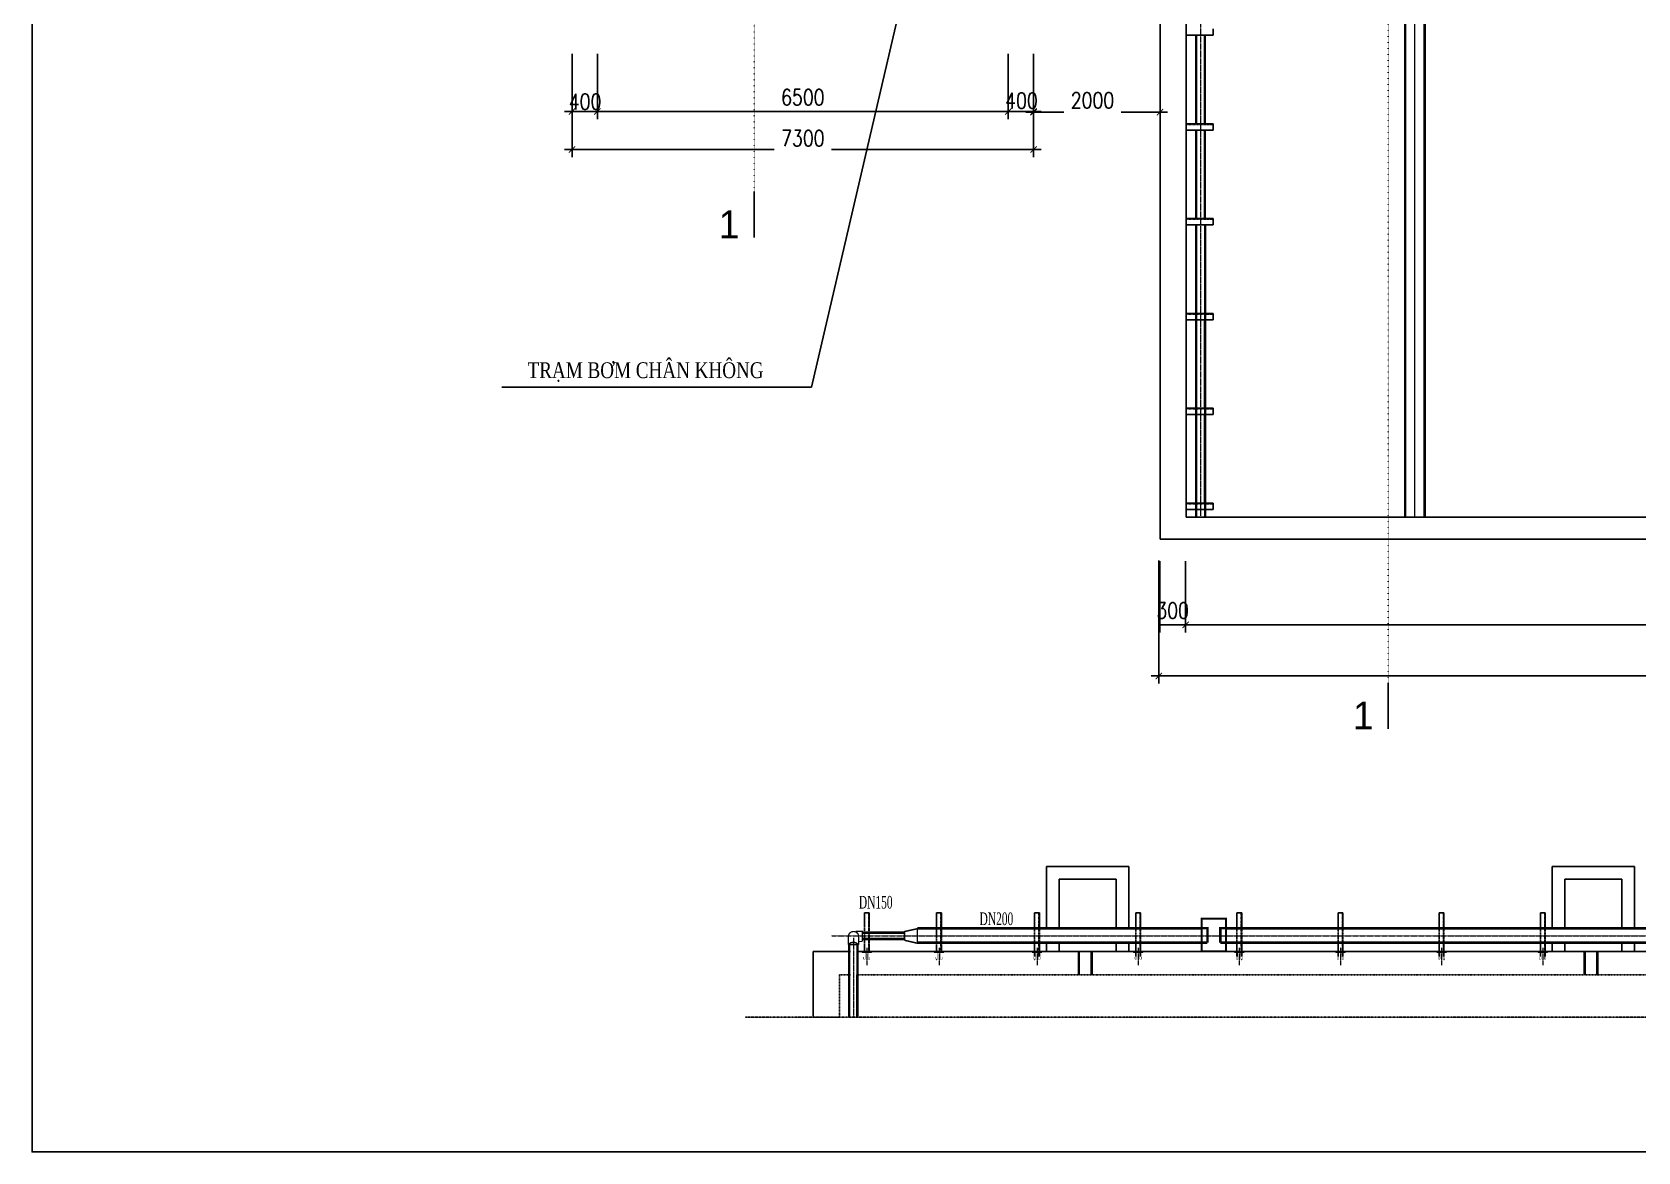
# Model space of a CAD drawing. Header units: millimetres. Extents: x -702765 to 835888, y -645289 to 262.
# Drawn here: x 711460 to 736861, y -341137 to -323426 of the extents above; entities that cross this region are included whole.
import ezdxf
from ezdxf.enums import TextEntityAlignment as Align

# ---------------------------------------------------------------- set-up
doc = ezdxf.new("R2010")
doc.units = ezdxf.units.MM
doc.header["$LTSCALE"] = 0.01
for name, pattern in [('ACAD_ISO07W100', [3, 0, -3]), ('CENTER', [2, 1.25, -0.25, 0.25, -0.25]), ('DASHED', [19.05, 12.7, -6.35]), ('HIDDEN', [9.525, 6.35, -3.175]), ('HIDDEN2', [0.1875, 0.125, -0.0625])]:
    doc.linetypes.add(name, pattern=pattern)
doc.layers.add('duong tam', color=6, linetype='CENTER', lineweight=9)
doc.layers.add('NET KHUAT', color=8, linetype='HIDDEN2', lineweight=9)
for name, color, linetype in [('DUONGBAO', 7, 'Continuous'), ('HACTH', 9, 'Continuous'), ('Layer1', 2, 'Continuous'), ('N_THAY', 7, 'Continuous'), ('TEXT', 2, 'Continuous'), ('TEXT-VIETNAMESE', 31, 'Continuous'), ('THEP', 4, 'Continuous')]:
    doc.layers.add(name, color=color, linetype=linetype)
doc.styles.add('AVANT-H', font='VHAVAN.TTF')
doc.styles.add('text', font='romans.shx', dxfattribs={"width": 0.8, "bigfont": 'romansvn.shx'})
doc.styles.add('TUYEN', font='vntimeh.shx', dxfattribs={"width": 0.6, "height": 200})
doc.styles.add('VNTIMEH1', font='VHTIME_0.TTF', dxfattribs={"width": 0.8, "height": 5})
doc.dimstyles.new('1-100', dxfattribs={"dimscale": 100, "dimtxt": 2.5, "dimasz": 1, "dimexe": 1.2, "dimexo": 0, "dimgap": 1, "dimtad": 1, "dimdec": 0, "dimtxsty": 'text', "dimblk": 'ARCHTICK', "dimcen": 2, "dimdle": 1.2, "dimclrd": 1, "dimclre": 1, "dimclrt": 2, "dimadec": 0, "dimazin": 0, "dimtfac": 1, "dimtdec": 0, "dimtix": 1, "dimtmove": 2, "dimatfit": 3, "dimldrblk": 'ARCHTICK', "dimfxl": 0, "dimarcsym": 0})

# ---------------------------------------------------------------- blocks, each defined once
blk = doc.blocks.new('*D230')
at = {"layer": 'Defpoints', "color": 0}
for p in [(729298, -331793), (729707, -331793), (729707, -332800)]:
    blk.add_point(p, dxfattribs=at)
at = {"layer": 'THEP', "color": 1, "lineweight": -2}
for p, q in [((729298, -331793), (729298, -332920)), ((729707, -331793), (729707, -332920)), ((729298, -332800), (729707, -332800))]:
    blk.add_line(p, q, dxfattribs=at)
at = {"layer": 'THEP', "color": 2, "insert": (729502, -332575), "char_height": 250, "attachment_point": 5, "style": 'text'}
blk.add_mtext('300', dxfattribs=at)
blk = doc.blocks.new('_ArchTick')
at = {"color": 0, "linetype": 'ByBlock', "const_width": 0.15}
blk.add_lwpolyline([(-0.5, -0.5), (0.5, 0.5)], dxfattribs=at)
blk = doc.blocks.new('*D231')
at = {"layer": 'Defpoints', "color": 0}
for p in [(729707, -331793), (745298, -331793), (745298, -332800)]:
    blk.add_point(p, dxfattribs=at)
at = {"layer": 'THEP', "color": 1, "lineweight": -2}
for p, q in [((729707, -331793), (729707, -332920)), ((745298, -331793), (745298, -332920)), ((729587, -332800), (745418, -332800))]:
    blk.add_line(p, q, dxfattribs=at)
at = {"layer": 'THEP', "color": 1, "lineweight": -2, "xscale": 100, "yscale": 100, "zscale": 100, "rotation": 180}
blk.add_blockref('_ArchTick', (729707, -332800), dxfattribs=at)
at = {"layer": 'THEP', "color": 1, "lineweight": -2, "xscale": 100, "yscale": 100, "zscale": 100}
blk.add_blockref('_ArchTick', (745298, -332800), dxfattribs=at)
at = {"layer": 'THEP', "color": 2, "insert": (737503, -332575), "char_height": 250, "attachment_point": 5, "style": 'text'}
blk.add_mtext('16000', dxfattribs=at)
blk = doc.blocks.new('*D234')
at = {"layer": 'Defpoints', "color": 0}
for p in [(729282, -331781), (777751, -331781), (777751, -333610)]:
    blk.add_point(p, dxfattribs=at)
at = {"layer": 'THEP', "color": 1, "lineweight": -2}
for p, q in [((729282, -331781), (729282, -333730)), ((777751, -331781), (777751, -333730)), ((729162, -333610), (777871, -333610))]:
    blk.add_line(p, q, dxfattribs=at)
at = {"layer": 'THEP', "color": 1, "lineweight": -2, "xscale": 100, "yscale": 100, "zscale": 100, "rotation": 180}
blk.add_blockref('_ArchTick', (729282, -333610), dxfattribs=at)
at = {"layer": 'THEP', "color": 1, "lineweight": -2, "xscale": 100, "yscale": 100, "zscale": 100}
blk.add_blockref('_ArchTick', (777751, -333610), dxfattribs=at)
at = {"layer": 'THEP', "color": 2, "insert": (753517, -333385), "char_height": 250, "attachment_point": 5, "style": 'text'}
blk.add_mtext('60000', dxfattribs=at)
blk = doc.blocks.new('*D241')
at = {"layer": 'Defpoints', "color": 0}
for p in [(720002, -323768), (727302, -323768), (727302, -325283)]:
    blk.add_point(p, dxfattribs=at)
at = {"layer": 'THEP', "color": 1, "lineweight": -2}
for p, q in [((720002, -323768), (720002, -325403)), ((727302, -323768), (727302, -325403)), ((719882, -325283), (723200, -325283)), ((727422, -325283), (724105, -325283))]:
    blk.add_line(p, q, dxfattribs=at)
at = {"layer": 'THEP', "color": 1, "lineweight": -2, "xscale": 100, "yscale": 100, "zscale": 100, "rotation": 180}
blk.add_blockref('_ArchTick', (720002, -325283), dxfattribs=at)
at = {"layer": 'THEP', "color": 1, "lineweight": -2, "xscale": 100, "yscale": 100, "zscale": 100}
blk.add_blockref('_ArchTick', (727302, -325283), dxfattribs=at)
at = {"layer": 'THEP', "color": 2, "insert": (723652, -325104), "char_height": 250, "attachment_point": 5, "style": 'text'}
blk.add_mtext('7300', dxfattribs=at)
blk = doc.blocks.new('*D242')
at = {"layer": 'Defpoints', "color": 0}
for p in [(720402, -323768), (726902, -323768), (726902, -324681)]:
    blk.add_point(p, dxfattribs=at)
at = {"layer": 'THEP', "color": 1, "lineweight": -2}
for p, q in [((720402, -323768), (720402, -324801)), ((726902, -323768), (726902, -324801)), ((720282, -324681), (727022, -324681))]:
    blk.add_line(p, q, dxfattribs=at)
at = {"layer": 'THEP', "color": 1, "lineweight": -2, "xscale": 100, "yscale": 100, "zscale": 100, "rotation": 180}
blk.add_blockref('_ArchTick', (720402, -324681), dxfattribs=at)
at = {"layer": 'THEP', "color": 1, "lineweight": -2, "xscale": 100, "yscale": 100, "zscale": 100}
blk.add_blockref('_ArchTick', (726902, -324681), dxfattribs=at)
at = {"layer": 'THEP', "color": 2, "insert": (723652, -324456), "char_height": 250, "attachment_point": 5, "style": 'text'}
blk.add_mtext('6500', dxfattribs=at)
blk = doc.blocks.new('*D243')
at = {"layer": 'Defpoints', "color": 0}
for p in [(720002, -323768), (720402, -323768), (720402, -324681)]:
    blk.add_point(p, dxfattribs=at)
at = {"layer": 'THEP', "color": 1, "lineweight": -2}
for p, q in [((720002, -323768), (720002, -324801)), ((720402, -323768), (720402, -324801)), ((719882, -324681), (720522, -324681))]:
    blk.add_line(p, q, dxfattribs=at)
at = {"layer": 'THEP', "color": 1, "lineweight": -2, "xscale": 100, "yscale": 100, "zscale": 100, "rotation": 180}
blk.add_blockref('_ArchTick', (720002, -324681), dxfattribs=at)
at = {"layer": 'THEP', "color": 1, "lineweight": -2, "xscale": 100, "yscale": 100, "zscale": 100}
blk.add_blockref('_ArchTick', (720402, -324681), dxfattribs=at)
at = {"layer": 'THEP', "color": 2, "insert": (720208, -324527), "char_height": 250, "attachment_point": 5, "style": 'text'}
blk.add_mtext('400', dxfattribs=at)
blk = doc.blocks.new('*D244')
at = {"layer": 'Defpoints', "color": 0}
for p in [(726902, -323768), (727302, -323768), (727302, -324681)]:
    blk.add_point(p, dxfattribs=at)
at = {"layer": 'THEP', "color": 1, "lineweight": -2}
for p, q in [((726902, -323768), (726902, -324801)), ((727302, -323768), (727302, -324801)), ((726782, -324681), (727422, -324681))]:
    blk.add_line(p, q, dxfattribs=at)
at = {"layer": 'THEP', "color": 1, "lineweight": -2, "xscale": 100, "yscale": 100, "zscale": 100, "rotation": 180}
blk.add_blockref('_ArchTick', (726902, -324681), dxfattribs=at)
at = {"layer": 'THEP', "color": 1, "lineweight": -2, "xscale": 100, "yscale": 100, "zscale": 100}
blk.add_blockref('_ArchTick', (727302, -324681), dxfattribs=at)
at = {"layer": 'THEP', "color": 2, "insert": (727111, -324509), "char_height": 250, "attachment_point": 5, "style": 'text'}
blk.add_mtext('400', dxfattribs=at)
blk = doc.blocks.new('*D249')
at = {"layer": 'Defpoints', "color": 0}
for p in [(727302, -323779), (729302, -323779), (729302, -324691)]:
    blk.add_point(p, dxfattribs=at)
at = {"layer": 'THEP', "color": 1, "lineweight": -2}
for p, q in [((727302, -323779), (727302, -324811)), ((729302, -323779), (729302, -324811)), ((727182, -324691), (727781, -324691)), ((729422, -324691), (728686, -324691))]:
    blk.add_line(p, q, dxfattribs=at)
at = {"layer": 'THEP', "color": 1, "lineweight": -2, "xscale": 100, "yscale": 100, "zscale": 100, "rotation": 180}
blk.add_blockref('_ArchTick', (727302, -324691), dxfattribs=at)
at = {"layer": 'THEP', "color": 1, "lineweight": -2, "xscale": 100, "yscale": 100, "zscale": 100}
blk.add_blockref('_ArchTick', (729302, -324691), dxfattribs=at)
at = {"layer": 'THEP', "color": 2, "insert": (728234, -324506), "char_height": 250, "attachment_point": 5, "style": 'text'}
blk.add_mtext('2000', dxfattribs=at)

msp = doc.modelspace()

# ---------------------------------------------------------------- linework, layer by layer
for p, q in [((729302.4, -308612.9), (729302.4, -331444.3)), ((729718.2, -308982), (729718.2, -331096)), ((730145, -323476), (729718.2, -323476)), ((730145, -323376), (730145, -323476)), ((729718.2, -324876), (730145, -324876)), ((730145, -324876), (730145, -324976)), ((730145, -324976), (729718.2, -324976)), ((729718.2, -326376), (730145, -326376)), ((730145, -326376), (730145, -326476)), ((730145, -326476), (729718.2, -326476)), ((729718.2, -327876), (730145, -327876)), ((730145, -327876), (730145, -327976)), ((730145, -327976), (729718.2, -327976)), ((729718.2, -329376), (730145, -329376)), ((730145, -329376), (730145, -329476)), ((730145, -329476), (729718.2, -329476)), ((729718.2, -330876), (730145, -330876)), ((730145, -330876), (730145, -330976)), ((730145, -330976), (729718.2, -330976)), ((729718.2, -331096), (745307.4, -331096)), ((729302.4, -331444.3), (746073.9, -331444.3)), ((727506.4, -336622.2), (728806.4, -336622.2)), ((727506.4, -337602.6), (727506.4, -336622.2)), ((728806.4, -337602.6), (728806.4, -336622.2)), ((735506.4, -336622.2), (736806.4, -336622.2)), ((735506.4, -337602.6), (735506.4, -336622.2)), ((736806.4, -337602.6), (736806.4, -336622.2)), ((727706.4, -336822.2), (728606.4, -336822.2)), ((727706.4, -337602.6), (727706.4, -336822.2)), ((728606.4, -337602.6), (728606.4, -336822.2)), ((735706.4, -336822.2), (736606.4, -336822.2)), ((735706.4, -337602.6), (735706.4, -336822.2)), ((736606.4, -337602.6), (736606.4, -336822.2)), ((727506.4, -337966), (727506.4, -337827.6)), ((727706.4, -337966), (727706.4, -337827.6)), ((728606.4, -337966), (728606.4, -337827.6)), ((728806.4, -337966), (728806.4, -337827.6)), ((735506.4, -337966), (735506.4, -337827.6)), ((735706.4, -337966), (735706.4, -337827.6)), ((736606.4, -337966), (736606.4, -337827.6)), ((736806.4, -337966), (736806.4, -337827.6)), ((723815, -337966), (723815, -339006.2)), ((723815, -337966), (724404.1, -337966)), ((724516.7, -337966), (739931.4, -337966))]:
    msp.add_line(p, q)
at = {"linetype": 'HIDDEN', "ltscale": 0.2}
for p, q in [((729718.2, -324886), (730145, -324886)), ((729718.2, -326386), (730145, -326386)), ((729718.2, -327886), (730145, -327886)), ((729718.2, -329386), (730145, -329386)), ((729718.2, -330886), (730145, -330886))]:
    msp.add_line(p, q, dxfattribs=at)
at = {"color": 4}
for p, q in [((724626.5, -337359), (724701.5, -337359)), ((724626.5, -337359), (724626.5, -337561.6)), ((724701.5, -337359), (724701.5, -337561.6)), ((725768.9, -337359), (725768.9, -337743.1)), ((725768.9, -337359), (725843.9, -337359)), ((725843.9, -337359), (725843.9, -337743.1)), ((727318.9, -337359), (727393.9, -337359)), ((727318.9, -337359), (727318.9, -337561.6)), ((727393.9, -337359), (727393.9, -337561.6)), ((728918.9, -337359), (728918.9, -337561.6)), ((728918.9, -337359), (728993.9, -337359)), ((728993.9, -337359), (728993.9, -337561.6)), ((730518.9, -337359), (730518.9, -337561.6)), ((730518.9, -337359), (730593.9, -337359)), ((730593.9, -337359), (730593.9, -337561.6)), ((732118.9, -337359), (732118.9, -337561.6)), ((732118.9, -337359), (732193.9, -337359)), ((732193.9, -337359), (732193.9, -337561.6)), ((733718.9, -337359), (733718.9, -337561.6)), ((733718.9, -337359), (733793.9, -337359)), ((733793.9, -337359), (733793.9, -337561.6)), ((735318.9, -337359), (735318.9, -337561.6)), ((735318.9, -337359), (735393.9, -337359)), ((735393.9, -337359), (735393.9, -337561.6)), ((724626.5, -337868.6), (724626.5, -337966)), ((724701.5, -337868.6), (724701.5, -337966)), ((725768.9, -337868.6), (725768.9, -337966)), ((725843.9, -337868.6), (725843.9, -337966)), ((727318.9, -337868.6), (727318.9, -338046.6)), ((727393.9, -337868.6), (727393.9, -338046.6)), ((728918.9, -337868.6), (728918.9, -338046.6)), ((728993.9, -337868.6), (728993.9, -338046.6)), ((730518.9, -337868.6), (730518.9, -338046.6)), ((730593.9, -337868.6), (730593.9, -338046.6)), ((732118.9, -337868.6), (732118.9, -338046.6)), ((732193.9, -337868.6), (732193.9, -338046.6)), ((733718.9, -337868.6), (733718.9, -338046.6)), ((733793.9, -337868.6), (733793.9, -338046.6)), ((735318.9, -337868.6), (735318.9, -338046.6)), ((735393.9, -337868.6), (735393.9, -338046.6)), ((724627, -338095.8), (724626, -338095.8)), ((724701, -338095.8), (724702, -338095.8)), ((725769.4, -338095.8), (725768.4, -338095.8)), ((725843.4, -338095.8), (725844.4, -338095.8)), ((727319.4, -338095.8), (727318.4, -338095.8)), ((727393.4, -338095.8), (727394.4, -338095.8)), ((728919.4, -338095.8), (728918.4, -338095.8)), ((728993.4, -338095.8), (728994.4, -338095.8)), ((730519.4, -338095.8), (730518.4, -338095.8)), ((730593.4, -338095.8), (730594.4, -338095.8)), ((732119.4, -338095.8), (732118.4, -338095.8)), ((732193.4, -338095.8), (732194.4, -338095.8)), ((733719.4, -338095.8), (733718.4, -338095.8)), ((733793.4, -338095.8), (733794.4, -338095.8)), ((735319.4, -338095.8), (735318.4, -338095.8)), ((735393.4, -338095.8), (735394.4, -338095.8))]:
    msp.add_line(p, q, dxfattribs=at)
at = {"color": 4, "linetype": 'HIDDEN', "ltscale": 0.4}
for p, q in [((724626.5, -337561.6), (724626.5, -337868.6)), ((724694.5, -337359), (724694.5, -337966)), ((724701.5, -337561.6), (724701.5, -337868.6)), ((725836.9, -337359), (725836.9, -337966)), ((727318.9, -337561.6), (727318.9, -337868.6)), ((727386.9, -337359), (727386.9, -338046.6)), ((727393.9, -337561.6), (727393.9, -337868.6)), ((728918.9, -337561.6), (728918.9, -337868.6)), ((728986.9, -337359), (728986.9, -338046.6)), ((728993.9, -337561.6), (728993.9, -337868.6)), ((730518.9, -337561.6), (730518.9, -337868.6)), ((730586.9, -337359), (730586.9, -338046.6)), ((730593.9, -337561.6), (730593.9, -337868.6)), ((732118.9, -337561.6), (732118.9, -337868.6)), ((732186.9, -337359), (732186.9, -338046.6)), ((732193.9, -337561.6), (732193.9, -337868.6)), ((733718.9, -337561.6), (733718.9, -337868.6)), ((733786.9, -337359), (733786.9, -338046.6)), ((733793.9, -337561.6), (733793.9, -337868.6)), ((735318.9, -337561.6), (735318.9, -337868.6)), ((735386.9, -337359), (735386.9, -338046.6)), ((735393.9, -337561.6), (735393.9, -337868.6)), ((725768.9, -337743.1), (725768.9, -337868.6)), ((725843.9, -337743.1), (725843.9, -337868.6))]:
    msp.add_line(p, q, dxfattribs=at)
at = {"linetype": 'DASHED'}
for p, q in [((724230.8, -338335.1), (724230.8, -339006.2)), ((724230.8, -338335.1), (724404.1, -338335.1)), ((724509.9, -338335.1), (738394, -338335.1))]:
    msp.add_line(p, q, dxfattribs=at)
at = {"color": 3, "linetype": 'CENTER'}
msp.add_line((722738.3, -339006.2), (780770.9, -339006.2), dxfattribs=at)
at = {"color": 2, "linetype": 'ACAD_ISO07W100', "ltscale": 40}
msp.add_lwpolyline([(722880.6, -325948.8), (722880.6, -305199.1), (732912.7, -305199.1), (732912.7, -333719.4)], dxfattribs=at)
at = {"linetype": 'HIDDEN', "ltscale": 300, "const_width": 40}
for points in [[(733179.7, -310607.2), (733179.7, -331096)], [(733489.6, -310607.2), (733489.6, -331096)]]:
    msp.add_lwpolyline(points, dxfattribs=at)
for points, const_width in [([(729873.1, -323476), (729873.1, -324876)], 40), ([(730011.5, -323476), (730011.5, -324876)], 40), ([(729873.1, -324976), (729873.1, -326376)], 40), ([(730011.5, -324976), (730011.5, -326376)], 40), ([(729873.1, -326476), (729873.1, -331096)], 40), ([(730015.7, -326476), (730015.7, -331096)], 40), ([(729873.1, -327976), (729873.1, -329376)], 40), ([(730011.5, -327976), (730011.5, -329376)], 40), ([(729873.1, -329476), (729873.1, -330876)], 40), ([(730011.5, -329476), (730011.5, -330876)], 40), ([(724370.9, -337858.4), (724370.9, -337734)], 20), ([(724591.8, -337806.9), (724591.8, -337648.9), (724488.6, -337648.9)], 20), ([(724591.8, -337809.9), (724534.1, -337809.9)], 20), ([(724537, -337858.4), (724537, -337734)], 20), ([(724591.8, -337669.9), (725259.8, -337669.9)], 40), ([(724591.8, -337771.3), (725259.8, -337771.3)], 40), ([(725253.8, -337654.2), (725463.3, -337607.1), (725463.3, -337607.1)], 24), ([(725259.1, -337790.2), (725463.3, -337837.3)], 24), ([(725259.8, -337650.4), (725259.8, -337791.2)], 24), ([(725463.3, -337602.6), (729961.2, -337602.6)], 40), ([(725463.3, -337827.6), (729961.2, -337827.6)], 40), ([(725463.3, -337601.8), (725463.3, -337842.5)], 24), ([(730347, -337602.6), (739839.7, -337602.6)], 40), ([(730347, -337827.6), (739839.7, -337827.6)], 40), ([(724370.9, -337858.4), (724526.8, -337858.4)], 20), ([(728018.7, -338337.6), (728018.7, -337968.1)], 40), ([(728220.8, -338337.6), (728220.8, -337968.1)], 40), ([(736018.7, -338337.6), (736018.7, -337968.1)], 40), ([(736220.8, -338337.6), (736220.8, -337968.1)], 40)]:
    msp.add_lwpolyline(points, dxfattribs=dict(const_width=const_width))
at = {"const_width": 30}
msp.add_lwpolyline([(730347, -337447.9), (729961.2, -337447.9), (729961.2, -337966), (730347, -337966)], close=True, dxfattribs=at)
at = {"const_width": 20}
msp.add_lwpolyline([(724537, -337734, 0.988688), (724370.9, -337734, 1.0186707)], format="xyb", dxfattribs=at)
at = {"linetype": 'HIDDEN', "const_width": 40}
for points in [[(729961.2, -337599.3), (730053.2, -337599.3), (730053.2, -337827.6)], [(729961.2, -337827.6), (730053.2, -337827.6)], [(730347, -337599.3), (730255, -337599.3), (730255, -337827.6)], [(730347, -337827.6), (730255, -337827.6)], [(724385.7, -337858.4), (724385.7, -338335.1)], [(724516.7, -337858.4), (724516.7, -338335.1)]]:
    msp.add_lwpolyline(points, dxfattribs=at)
at = {"color": 4}
for points in [[(724589, -337966), (724739, -337966), (724739, -337978), (724589, -337978)], [(725731.4, -337966), (725881.4, -337966), (725881.4, -337978), (725731.4, -337978)], [(727281.4, -337966), (727431.4, -337966), (727431.4, -337978), (727281.4, -337978)], [(728881.4, -337966), (729031.4, -337966), (729031.4, -337978), (728881.4, -337978)], [(730481.4, -337966), (730631.4, -337966), (730631.4, -337978), (730481.4, -337978)], [(732081.4, -337966), (732231.4, -337966), (732231.4, -337978), (732081.4, -337978)], [(733681.4, -337966), (733831.4, -337966), (733831.4, -337978), (733681.4, -337978)], [(735281.4, -337966), (735431.4, -337966), (735431.4, -337978), (735281.4, -337978)]]:
    msp.add_lwpolyline(points, close=True, dxfattribs=at)
at = {"color": 4, "ltscale": 0.3, "const_width": 6}
for points in [[(724614, -338055), (724614, -338083.8)], [(724639, -337978), (724639, -338083.8)], [(724689, -337978), (724689, -338083.8)], [(724714, -338055), (724714, -338083.8)], [(725756.4, -338055), (725756.4, -338083.8)], [(725781.4, -337978), (725781.4, -338083.8)], [(725831.4, -337978), (725831.4, -338083.8)], [(725856.4, -338055), (725856.4, -338083.8)], [(727306.4, -338055), (727306.4, -338083.8)], [(727331.4, -337978), (727331.4, -338083.8)], [(727381.4, -337978), (727381.4, -338083.8)], [(727406.4, -338055), (727406.4, -338083.8)], [(728906.4, -338055), (728906.4, -338083.8)], [(728931.4, -337978), (728931.4, -338083.8)], [(728981.4, -337978), (728981.4, -338083.8)], [(729006.4, -338055), (729006.4, -338083.8)], [(730506.4, -338055), (730506.4, -338083.8)], [(730531.4, -337978), (730531.4, -338083.8)], [(730581.4, -337978), (730581.4, -338083.8)], [(730606.4, -338055), (730606.4, -338083.8)], [(732106.4, -338055), (732106.4, -338083.8)], [(732131.4, -337978), (732131.4, -338083.8)], [(732181.4, -337978), (732181.4, -338083.8)], [(732206.4, -338055), (732206.4, -338083.8)], [(733706.4, -338055), (733706.4, -338083.8)], [(733731.4, -337978), (733731.4, -338083.8)], [(733781.4, -337978), (733781.4, -338083.8)], [(733806.4, -338055), (733806.4, -338083.8)], [(735306.4, -338055), (735306.4, -338083.8)], [(735331.4, -337978), (735331.4, -338083.8)], [(735381.4, -337978), (735381.4, -338083.8)], [(735406.4, -338055), (735406.4, -338083.8)]]:
    msp.add_lwpolyline(points, dxfattribs=at)
at = {"color": 4, "const_width": 6}
for points in [[(724626, -338095.8, -0.4142136), (724614, -338083.8, -0.4142136)], [(724639, -338083.8, -0.4142136), (724627, -338095.8, -0.4142136)], [(724689, -338083.8, 0.4142136), (724701, -338095.8, 0.4142136)], [(724702, -338095.8, 0.4142136), (724714, -338083.8, 0.4142136)], [(725768.4, -338095.8, -0.4142136), (725756.4, -338083.8, -0.4142136)], [(725781.4, -338083.8, -0.4142136), (725769.4, -338095.8, -0.4142136)], [(725831.4, -338083.8, 0.4142136), (725843.4, -338095.8, 0.4142136)], [(725844.4, -338095.8, 0.4142136), (725856.4, -338083.8, 0.4142136)], [(727318.4, -338095.8, -0.4142136), (727306.4, -338083.8, -0.4142136)], [(727331.4, -338083.8, -0.4142136), (727319.4, -338095.8, -0.4142136)], [(727381.4, -338083.8, 0.4142136), (727393.4, -338095.8, 0.4142136)], [(727394.4, -338095.8, 0.4142136), (727406.4, -338083.8, 0.4142136)], [(728918.4, -338095.8, -0.4142136), (728906.4, -338083.8, -0.4142136)], [(728931.4, -338083.8, -0.4142136), (728919.4, -338095.8, -0.4142136)], [(728981.4, -338083.8, 0.4142136), (728993.4, -338095.8, 0.4142136)], [(728994.4, -338095.8, 0.4142136), (729006.4, -338083.8, 0.4142136)], [(730518.4, -338095.8, -0.4142136), (730506.4, -338083.8, -0.4142136)], [(730531.4, -338083.8, -0.4142136), (730519.4, -338095.8, -0.4142136)], [(730581.4, -338083.8, 0.4142136), (730593.4, -338095.8, 0.4142136)], [(730594.4, -338095.8, 0.4142136), (730606.4, -338083.8, 0.4142136)], [(732118.4, -338095.8, -0.4142136), (732106.4, -338083.8, -0.4142136)], [(732131.4, -338083.8, -0.4142136), (732119.4, -338095.8, -0.4142136)], [(732181.4, -338083.8, 0.4142136), (732193.4, -338095.8, 0.4142136)], [(732194.4, -338095.8, 0.4142136), (732206.4, -338083.8, 0.4142136)], [(733718.4, -338095.8, -0.4142136), (733706.4, -338083.8, -0.4142136)], [(733731.4, -338083.8, -0.4142136), (733719.4, -338095.8, -0.4142136)], [(733781.4, -338083.8, 0.4142136), (733793.4, -338095.8, 0.4142136)], [(733794.4, -338095.8, 0.4142136), (733806.4, -338083.8, 0.4142136)], [(735318.4, -338095.8, -0.4142136), (735306.4, -338083.8, -0.4142136)], [(735331.4, -338083.8, -0.4142136), (735319.4, -338095.8, -0.4142136)], [(735381.4, -338083.8, 0.4142136), (735393.4, -338095.8, 0.4142136)], [(735394.4, -338095.8, 0.4142136), (735406.4, -338083.8, 0.4142136)]]:
    msp.add_lwpolyline(points, format="xyb", dxfattribs=at)
at = {"ltscale": 2, "const_width": 40}
for points in [[(724385.7, -338335.1), (724385.7, -339006.2)], [(724513.9, -338335.1), (724513.9, -339006.2)]]:
    msp.add_lwpolyline(points, dxfattribs=at)
at = {"color": 4}
msp.add_arc((724451, -337922.5), 99.2, 43.76053, 136.23947, dxfattribs=at)
at = {"layer": 'duong tam', "ltscale": 200}
for p, q in [((733325.2, -308198.1), (733328.2, -331096)), ((733325.2, -308224.7), (733328.2, -331096)), ((729941.3, -308612.9), (729941.3, -331079)), ((724104.5, -337722.2), (745651.1, -337722.2)), ((724454, -337751), (724454, -339006.2)), ((724664, -337910.4), (724664, -338185.4)), ((725806.4, -337910.4), (725806.4, -338185.4)), ((727356.4, -337910.4), (727356.4, -338185.4)), ((728956.4, -337910.4), (728956.4, -338185.4)), ((730556.4, -337910.4), (730556.4, -338185.4)), ((732156.4, -337910.4), (732156.4, -338185.4)), ((733756.4, -337910.4), (733756.4, -338185.4)), ((735356.4, -337910.4), (735356.4, -338185.4))]:
    msp.add_line(p, q, dxfattribs=at)
at = {"layer": 'DUONGBAO'}
for points in [[(722880.6, -326057.1, 0, 132, 0), (722666.5, -326057.1, 0, 0, 0), (722168.5, -326057.1, 0, 0, 0)], [(732912.7, -333827.7, 0, 132, 0), (732698.6, -333827.7, 0, 0, 0), (732200.6, -333827.7, 0, 0, 0)]]:
    msp.add_lwpolyline(points, format="xyseb", dxfattribs=at)
at = {"layer": 'Layer1', "color": 11}
for p, q in [((722880.6, -326674.6), (722880.6, -325948.8)), ((732912.7, -334445.1), (732912.7, -333719.4))]:
    msp.add_line(p, q, dxfattribs=at)
at = {"layer": 'N_THAY', "color": 8}
for p in [(725355.7, -322328.6), (718889.6, -329042.7)]:
    msp.add_line(p, (723787.1, -329042.7), dxfattribs=at)
at = {"layer": 'NET KHUAT'}
msp.add_line((723815, -339006.2), (724230.8, -339006.2), dxfattribs=at)
at = {"layer": 'TEXT', "linetype": 'Continuous'}
msp.add_lwpolyline([(711460.4, -275353.5), (804608.4, -275353.5), (804608.4, -341137.4), (711460.4, -341137.4)], close=True, dxfattribs=at)

# ---------------------------------------------------------------- texts
at = {"layer": 'HACTH', "color": 4, "style": 'TUYEN', "width": 0.6}
for s, p in [('DN150', (724804.9, -337288.3)), ('DN200', (726714, -337550.3))]:
    msp.add_text(s, height=200, dxfattribs=at).set_placement(p, align=Align.CENTER)
at = {"layer": 'Layer1', "color": 11, "style": 'AVANT-H'}
for p in [(722321.7, -326685.6), (732353.8, -334456.2)]:
    msp.add_text('1', height=440, dxfattribs=at).set_placement(p)
at = {"layer": 'TEXT-VIETNAMESE', "linetype": 'Continuous', "lineweight": -2, "style": 'VNTIMEH1', "width": 0.8}
msp.add_text('tr¹m b¬m ch©n kh«ng', height=250, dxfattribs=at).set_placement((719297.5, -328898.4))

# ---------------------------------------------------------------- dimensions: what is measured, and where the dimension line sits
at = {"layer": 'THEP'}
for base, p1, p2, picture, middle in [((727302.4, -325282.8), (720002.4, -323768.3), (727302.4, -323768.3), '*D241', (723652.4, -325103.8)), ((720402.4, -324680.9), (720002.4, -323768.3), (720402.4, -323768.3), '*D243', (720208.5, -324526.6)), ((727302.4, -324680.9), (726902.4, -323768.3), (727302.4, -323768.3), '*D244', (727111, -324508.6)), ((729302.4, -324691.1), (727302.4, -323778.5), (729302.4, -323778.5), '*D249', (728233.9, -324505.7))]:
    dim = msp.add_linear_dim(base=base, p1=p1, p2=p2, dimstyle='1-100', dxfattribs=at)
    dim.commit()
    dim.dimension.update_dxf_attribs({"geometry": picture, "text_midpoint": middle, "dimtype": 160})
dim = msp.add_linear_dim(base=(726902.4, -324680.9), p1=(720402.4, -323768.3), p2=(726902.4, -323768.3), dimstyle='1-100', dxfattribs=at)
dim.commit()
dim.dimension.update_dxf_attribs({"geometry": '*D242', "text_midpoint": (723652.4, -324455.9)})
for base, p1, p2, text, picture, middle in [((777751.5, -333610.2), (729282.3, -331780.8), (777751.5, -331780.8), '60000', '*D234', (753516.9, -333385.2)), ((729707.1, -332799.8), (729297.6, -331792.6), (729707.1, -331792.6), '300', '*D230', (729502.4, -332574.8)), ((745298.3, -332799.8), (729707.1, -331792.6), (745298.3, -331792.6), '16000', '*D231', (737502.7, -332574.8))]:
    dim = msp.add_linear_dim(base=base, p1=p1, p2=p2, text=text, dimstyle='1-100', dxfattribs=at)
    dim.commit()
    dim.dimension.update_dxf_attribs({"geometry": picture, "text_midpoint": middle})

doc.saveas('drawing.dxf')
